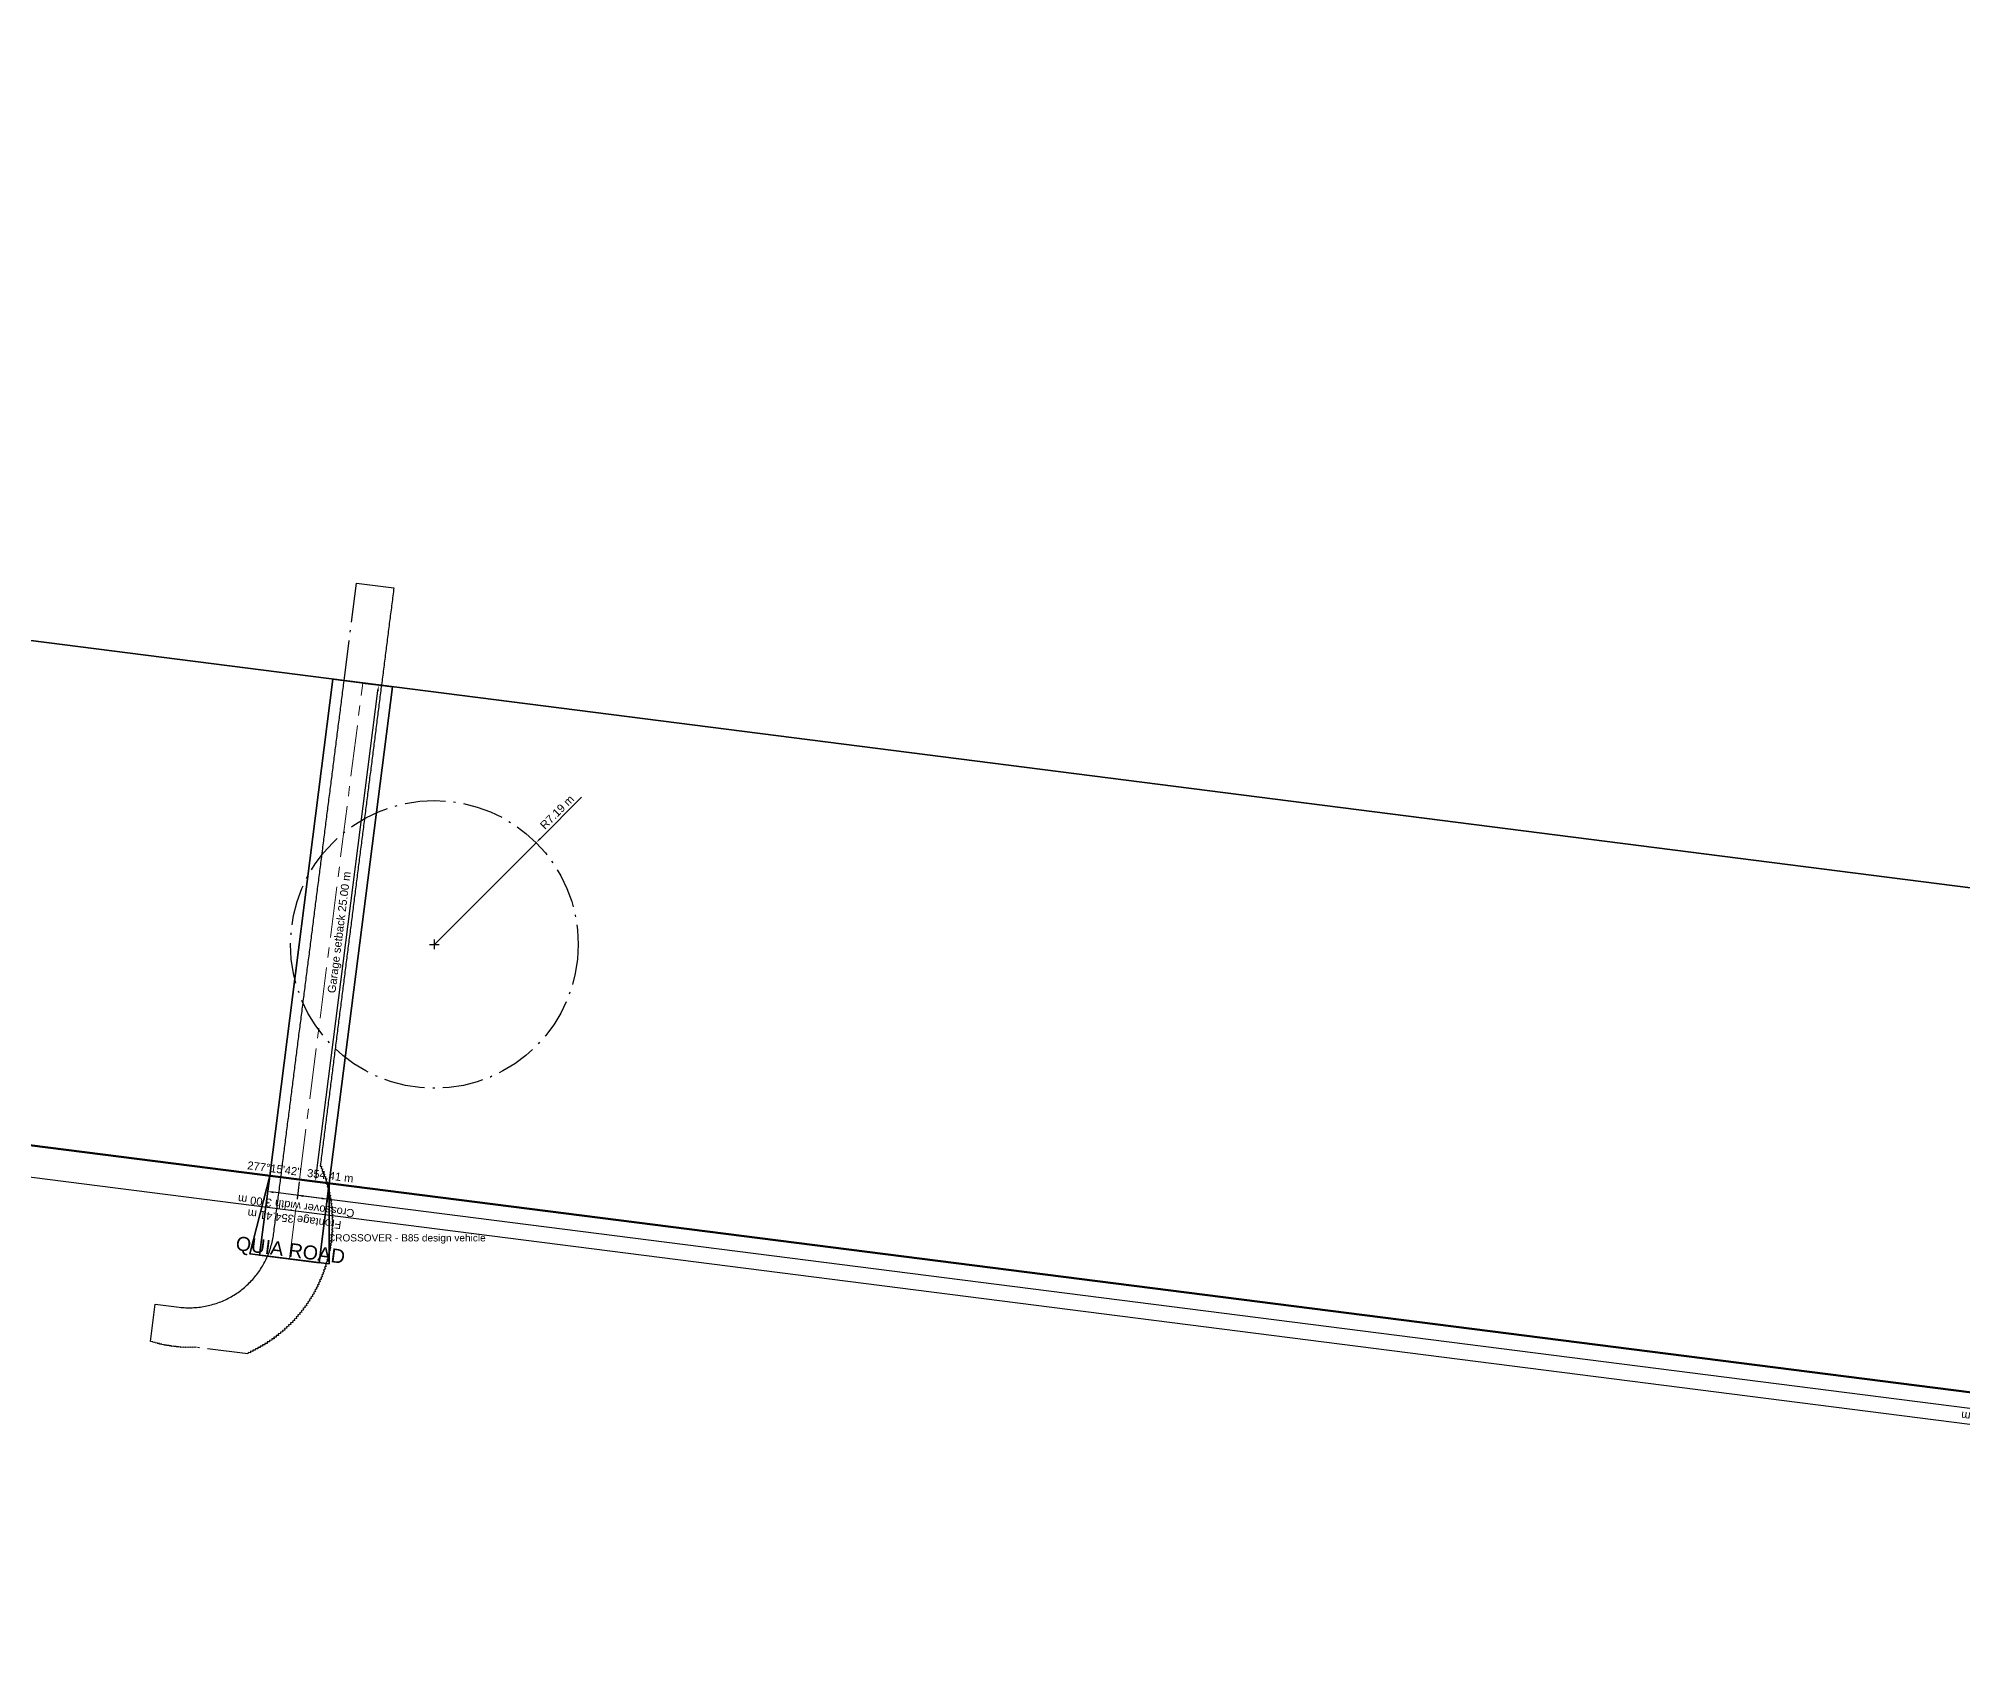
# Model space of a CAD drawing. Header units: metres. Extents: x 227626 to 228185, y 6571810 to 6573120.
# Drawn here: x 227836.4 to 227932.6, y 6571812.9 to 6571894.1 of the extents above; entities that cross this region are included whole.
import ezdxf
from ezdxf.enums import TextEntityAlignment as Align

# ---------------------------------------------------------------- set-up
doc = ezdxf.new("R2010")
doc.units = ezdxf.units.M
doc.header["$LTSCALE"] = 0.8
doc.linetypes.add('CENTER', pattern=[5.08, 3.175, -0.635, 0.635, -0.635])
doc.linetypes.add('DASHDOT', pattern=[3.556, 2.54, -0.508, 0, -0.508])
for name, color, linetype, lineweight in [('C-ANNO-BRNG', 7, 'CONTINUOUS', 18), ('C-ANNO-DIMS', 4, 'CONTINUOUS', 18), ('C-ANNO-NOTE', 7, 'CONTINUOUS', 18), ('C-ANNO-ROAD', 7, 'CONTINUOUS', 25), ('C-DRIV-CNTR', 6, 'CENTER', 18), ('C-DRIV-TURN', 30, 'DASHDOT', 25), ('C-DRIV-XOVR', 7, 'CONTINUOUS', 35), ('C-PROP-BDY', 3, 'CONTINUOUS', 50), ('C-ZONE-ENVL', 1, 'CONTINUOUS', 35)]:
    doc.layers.add(name, color=color, linetype=linetype, lineweight=lineweight)
doc.styles.add('JCE', font='arial.ttf')
doc.dimstyles.new('JCE', dxfattribs={"dimtxt": 0.4, "dimasz": 0.28, "dimexe": 0.2, "dimexo": 0.12, "dimgap": 0.14, "dimtad": 1, "dimzin": 0, "dimtxsty": 'JCE', "dimcen": 0, "dimclrd": 256, "dimclre": 256, "dimclrt": 256, "dimazin": 3, "dimtfac": 1, "dimtmove": 0, "dimatfit": 3, "dimlwd": -1, "dimlwe": -1})

msp = doc.modelspace()

# ---------------------------------------------------------------- linework, layer by layer
at = {"layer": 'C-DRIV-CNTR'}
msp.add_lwpolyline([(227848.983, 6571833.103), (227849.488, 6571837.071), (227852.648, 6571861.871)], dxfattribs=at)
at = {"layer": 'C-DRIV-TURN'}
for p, q in [((227855.987, 6571848.814), (227856.467, 6571848.814)), ((227856.227, 6571848.574), (227856.227, 6571849.054))]:
    msp.add_line(p, q, dxfattribs=at)
msp.add_lwpolyline([(227843.881, 6571830.662), (227843.963, 6571830.661), (227844.045, 6571830.662), (227844.126, 6571830.664), (227844.208, 6571830.668), (227844.289, 6571830.673), (227844.37, 6571830.68), (227844.452, 6571830.688), (227844.533, 6571830.698), (227844.613, 6571830.71), (227844.694, 6571830.723), (227844.774, 6571830.737), (227844.854, 6571830.753), (227844.934, 6571830.771), (227845.013, 6571830.79), (227845.092, 6571830.811), (227845.171, 6571830.833), (227845.249, 6571830.857), (227845.326, 6571830.882), (227845.404, 6571830.909), (227845.48, 6571830.937), (227845.556, 6571830.966), (227845.632, 6571830.998), (227845.706, 6571831.03), (227845.781, 6571831.064), (227845.854, 6571831.099), (227845.927, 6571831.136), (227845.999, 6571831.174), (227846.071, 6571831.214), (227846.141, 6571831.255), (227846.211, 6571831.297), (227846.28, 6571831.34), (227846.348, 6571831.385), (227846.416, 6571831.431), (227846.482, 6571831.479), (227846.548, 6571831.527), (227846.612, 6571831.577), (227846.676, 6571831.629), (227846.738, 6571831.681), (227846.8, 6571831.735), (227846.86, 6571831.789), (227846.92, 6571831.845), (227846.978, 6571831.902), (227847.035, 6571831.96), (227847.092, 6571832.02), (227847.147, 6571832.08), (227847.2, 6571832.141), (227847.253, 6571832.204), (227847.305, 6571832.267), (227847.355, 6571832.331), (227847.404, 6571832.396), (227847.451, 6571832.463), (227847.498, 6571832.53), (227847.543, 6571832.598), (227847.587, 6571832.666), (227847.63, 6571832.736), (227847.671, 6571832.807), (227847.711, 6571832.878), (227847.749, 6571832.95), (227847.786, 6571833.023), (227847.822, 6571833.096), (227847.856, 6571833.17), (227847.889, 6571833.245), (227847.92, 6571833.32), (227847.95, 6571833.396), (227847.979, 6571833.472), (227848.006, 6571833.549), (227848.031, 6571833.627), (227848.055, 6571833.705), (227848.078, 6571833.783), (227848.099, 6571833.862), (227848.118, 6571833.941), (227848.136, 6571834.021), (227848.153, 6571834.101), (227848.168, 6571834.181), (227848.181, 6571834.262), (227848.193, 6571834.342), (227848.202, 6571834.409), (227848.202, 6571834.409), (227848.214, 6571834.507), (227848.214, 6571834.507), (227848.227, 6571834.606), (227848.227, 6571834.606), (227848.239, 6571834.705), (227848.239, 6571834.705), (227848.252, 6571834.804), (227848.252, 6571834.804), (227848.265, 6571834.903), (227848.265, 6571834.903), (227848.277, 6571835.002), (227848.277, 6571835.002), (227848.29, 6571835.101), (227848.29, 6571835.101), (227848.302, 6571835.199), (227848.302, 6571835.199), (227848.315, 6571835.298), (227848.315, 6571835.298), (227848.327, 6571835.397), (227848.327, 6571835.397), (227848.34, 6571835.496), (227848.34, 6571835.496), (227848.353, 6571835.595), (227848.353, 6571835.595), (227848.365, 6571835.694), (227848.365, 6571835.694), (227848.378, 6571835.793), (227848.378, 6571835.793), (227848.39, 6571835.891), (227848.39, 6571835.891), (227848.403, 6571835.99), (227848.403, 6571835.99), (227848.416, 6571836.089), (227848.416, 6571836.089), (227848.428, 6571836.188), (227848.428, 6571836.188), (227848.441, 6571836.287), (227848.441, 6571836.287), (227848.453, 6571836.386), (227848.453, 6571836.386), (227848.466, 6571836.485), (227848.466, 6571836.485), (227848.479, 6571836.583), (227848.479, 6571836.583), (227848.491, 6571836.682), (227848.491, 6571836.682), (227848.504, 6571836.781), (227848.504, 6571836.781), (227848.516, 6571836.88), (227848.516, 6571836.88), (227848.529, 6571836.979), (227848.529, 6571836.979), (227848.542, 6571837.078), (227848.542, 6571837.078), (227848.554, 6571837.177), (227848.554, 6571837.177), (227848.567, 6571837.275), (227848.567, 6571837.275), (227848.579, 6571837.374), (227848.579, 6571837.374), (227848.592, 6571837.473), (227848.592, 6571837.473), (227848.605, 6571837.572), (227848.605, 6571837.572), (227848.617, 6571837.671), (227848.617, 6571837.671), (227848.63, 6571837.77), (227848.63, 6571837.77), (227848.642, 6571837.869), (227848.642, 6571837.869), (227848.655, 6571837.967), (227848.655, 6571837.967), (227848.668, 6571838.066), (227848.668, 6571838.066), (227848.68, 6571838.165), (227848.68, 6571838.165), (227848.693, 6571838.264), (227848.693, 6571838.264), (227848.705, 6571838.363), (227848.705, 6571838.363), (227848.718, 6571838.462), (227848.718, 6571838.462), (227848.731, 6571838.561), (227848.731, 6571838.561), (227848.743, 6571838.659), (227848.743, 6571838.659), (227848.756, 6571838.758), (227848.756, 6571838.758), (227848.768, 6571838.857), (227848.768, 6571838.857), (227848.781, 6571838.956), (227848.781, 6571838.956), (227848.794, 6571839.055), (227848.794, 6571839.055), (227848.806, 6571839.154), (227848.806, 6571839.154), (227848.819, 6571839.253), (227848.819, 6571839.253), (227848.831, 6571839.351), (227848.831, 6571839.351), (227848.844, 6571839.45), (227848.844, 6571839.45), (227848.857, 6571839.549), (227848.857, 6571839.549), (227848.869, 6571839.648), (227848.869, 6571839.648), (227848.882, 6571839.747), (227848.882, 6571839.747), (227848.894, 6571839.846), (227848.894, 6571839.846), (227848.907, 6571839.945), (227848.907, 6571839.945), (227848.92, 6571840.043), (227848.92, 6571840.043), (227848.932, 6571840.142), (227848.932, 6571840.142), (227848.945, 6571840.241), (227848.945, 6571840.241), (227848.957, 6571840.34), (227848.957, 6571840.34), (227848.97, 6571840.439), (227848.97, 6571840.439), (227848.983, 6571840.538), (227848.983, 6571840.538), (227848.995, 6571840.637), (227848.995, 6571840.637), (227849.008, 6571840.735), (227849.008, 6571840.735), (227849.02, 6571840.834), (227849.02, 6571840.834), (227849.033, 6571840.933), (227849.033, 6571840.933), (227849.045, 6571841.032), (227849.045, 6571841.032), (227849.058, 6571841.131), (227849.058, 6571841.131), (227849.071, 6571841.23), (227849.071, 6571841.23), (227849.083, 6571841.329), (227849.083, 6571841.329), (227849.096, 6571841.427), (227849.096, 6571841.427), (227849.108, 6571841.526), (227849.108, 6571841.526), (227849.121, 6571841.625), (227849.121, 6571841.625), (227849.134, 6571841.724), (227849.134, 6571841.724), (227849.146, 6571841.823), (227849.146, 6571841.823), (227849.159, 6571841.922), (227849.159, 6571841.922), (227849.171, 6571842.021), (227849.171, 6571842.021), (227849.184, 6571842.119), (227849.184, 6571842.119), (227849.197, 6571842.218), (227849.197, 6571842.218), (227849.209, 6571842.317), (227849.209, 6571842.317), (227849.222, 6571842.416), (227849.222, 6571842.416), (227849.234, 6571842.515), (227849.234, 6571842.515), (227849.247, 6571842.614), (227849.247, 6571842.614), (227849.26, 6571842.713), (227849.26, 6571842.713), (227849.272, 6571842.811), (227849.272, 6571842.811), (227849.285, 6571842.91), (227849.285, 6571842.91), (227849.297, 6571843.009), (227849.297, 6571843.009), (227849.31, 6571843.108), (227849.31, 6571843.108), (227849.323, 6571843.207), (227849.323, 6571843.207), (227849.335, 6571843.306), (227849.335, 6571843.306), (227849.348, 6571843.405), (227849.348, 6571843.405), (227849.36, 6571843.503), (227849.36, 6571843.503), (227849.373, 6571843.602), (227849.373, 6571843.602), (227849.386, 6571843.701), (227849.386, 6571843.701), (227849.398, 6571843.8), (227849.398, 6571843.8), (227849.411, 6571843.899), (227849.411, 6571843.899), (227849.423, 6571843.998), (227849.423, 6571843.998), (227849.436, 6571844.097), (227849.436, 6571844.097), (227849.449, 6571844.195), (227849.449, 6571844.195), (227849.461, 6571844.294), (227849.461, 6571844.294), (227849.474, 6571844.393), (227849.474, 6571844.393), (227849.486, 6571844.492), (227849.486, 6571844.492), (227849.499, 6571844.591), (227849.499, 6571844.591), (227849.512, 6571844.69), (227849.512, 6571844.69), (227849.524, 6571844.789), (227849.524, 6571844.789), (227849.537, 6571844.887), (227849.537, 6571844.887), (227849.549, 6571844.986), (227849.549, 6571844.986), (227849.562, 6571845.085), (227849.562, 6571845.085), (227849.575, 6571845.184), (227849.575, 6571845.184), (227849.587, 6571845.283), (227849.587, 6571845.283), (227849.6, 6571845.382), (227849.6, 6571845.382), (227849.612, 6571845.481), (227849.612, 6571845.481), (227849.625, 6571845.579), (227849.625, 6571845.579), (227849.638, 6571845.678), (227849.638, 6571845.678), (227849.65, 6571845.777), (227849.65, 6571845.777), (227849.663, 6571845.876), (227849.663, 6571845.876), (227849.675, 6571845.975), (227849.675, 6571845.975), (227849.688, 6571846.074), (227849.688, 6571846.074), (227849.701, 6571846.173), (227849.701, 6571846.173), (227849.713, 6571846.271), (227849.713, 6571846.271), (227849.726, 6571846.37), (227849.726, 6571846.37), (227849.738, 6571846.469), (227849.738, 6571846.469), (227849.751, 6571846.568), (227849.751, 6571846.568), (227849.764, 6571846.667), (227849.764, 6571846.667), (227849.776, 6571846.766), (227849.776, 6571846.766), (227849.789, 6571846.865), (227849.789, 6571846.865), (227849.801, 6571846.963), (227849.801, 6571846.963), (227849.814, 6571847.062), (227849.814, 6571847.062), (227849.826, 6571847.161), (227849.826, 6571847.161), (227849.839, 6571847.26), (227849.839, 6571847.26), (227849.852, 6571847.359), (227849.852, 6571847.359), (227849.864, 6571847.458), (227849.864, 6571847.458), (227849.877, 6571847.557), (227849.877, 6571847.557), (227849.889, 6571847.655), (227849.889, 6571847.655), (227849.902, 6571847.754), (227849.902, 6571847.754), (227849.915, 6571847.853), (227849.915, 6571847.853), (227849.927, 6571847.952), (227849.927, 6571847.952), (227849.94, 6571848.051), (227849.94, 6571848.051), (227849.952, 6571848.15), (227849.952, 6571848.15), (227849.965, 6571848.249), (227849.965, 6571848.249), (227849.978, 6571848.347), (227849.978, 6571848.347), (227849.99, 6571848.446), (227849.99, 6571848.446), (227850.003, 6571848.545), (227850.003, 6571848.545), (227850.015, 6571848.644), (227850.015, 6571848.644), (227850.028, 6571848.743), (227850.028, 6571848.743), (227850.041, 6571848.842), (227850.041, 6571848.842), (227850.053, 6571848.941), (227850.053, 6571848.941), (227850.066, 6571849.039), (227850.066, 6571849.039), (227850.078, 6571849.138), (227850.078, 6571849.138), (227850.091, 6571849.237), (227850.091, 6571849.237), (227850.104, 6571849.336), (227850.104, 6571849.336), (227850.116, 6571849.435), (227850.116, 6571849.435), (227850.129, 6571849.534), (227850.129, 6571849.534), (227850.141, 6571849.633), (227850.141, 6571849.633), (227850.154, 6571849.731), (227850.154, 6571849.731), (227850.167, 6571849.83), (227850.167, 6571849.83), (227850.179, 6571849.929), (227850.179, 6571849.929), (227850.192, 6571850.028), (227850.192, 6571850.028), (227850.204, 6571850.127), (227850.204, 6571850.127), (227850.217, 6571850.226), (227850.217, 6571850.226), (227850.23, 6571850.325), (227850.23, 6571850.325), (227850.242, 6571850.423), (227850.242, 6571850.423), (227850.255, 6571850.522), (227850.255, 6571850.522), (227850.267, 6571850.621), (227850.267, 6571850.621), (227850.28, 6571850.72), (227850.28, 6571850.72), (227850.293, 6571850.819), (227850.293, 6571850.819), (227850.305, 6571850.918), (227850.305, 6571850.918), (227850.318, 6571851.017), (227850.318, 6571851.017), (227850.33, 6571851.115), (227850.33, 6571851.115), (227850.343, 6571851.214), (227850.343, 6571851.214), (227850.356, 6571851.313), (227850.356, 6571851.313), (227850.368, 6571851.412), (227850.368, 6571851.412), (227850.381, 6571851.511), (227850.381, 6571851.511), (227850.393, 6571851.61), (227850.393, 6571851.61), (227850.406, 6571851.709), (227850.406, 6571851.709), (227850.419, 6571851.807), (227850.419, 6571851.807), (227850.431, 6571851.906), (227850.431, 6571851.906), (227850.444, 6571852.005), (227850.444, 6571852.005), (227850.456, 6571852.104), (227850.456, 6571852.104), (227850.469, 6571852.203), (227850.469, 6571852.203), (227850.482, 6571852.302), (227850.482, 6571852.302), (227850.494, 6571852.401), (227850.494, 6571852.401), (227850.507, 6571852.499), (227850.507, 6571852.499), (227850.519, 6571852.598), (227850.519, 6571852.598), (227850.532, 6571852.697), (227850.532, 6571852.697), (227850.544, 6571852.796), (227850.544, 6571852.796), (227850.557, 6571852.895), (227850.557, 6571852.895), (227850.57, 6571852.994), (227850.57, 6571852.994), (227850.582, 6571853.093), (227850.582, 6571853.093), (227850.595, 6571853.191), (227850.595, 6571853.191), (227850.607, 6571853.29), (227850.607, 6571853.29), (227850.62, 6571853.389), (227850.62, 6571853.389), (227850.633, 6571853.488), (227850.633, 6571853.488), (227850.645, 6571853.587), (227850.645, 6571853.587), (227850.658, 6571853.686), (227850.658, 6571853.686), (227850.67, 6571853.785), (227850.67, 6571853.785), (227850.683, 6571853.883), (227850.683, 6571853.883), (227850.696, 6571853.982), (227850.696, 6571853.982), (227850.708, 6571854.081), (227850.708, 6571854.081), (227850.721, 6571854.18), (227850.721, 6571854.18), (227850.733, 6571854.279), (227850.733, 6571854.279), (227850.746, 6571854.378), (227850.746, 6571854.378), (227850.759, 6571854.477), (227850.759, 6571854.477), (227850.771, 6571854.575), (227850.771, 6571854.575), (227850.784, 6571854.674), (227850.784, 6571854.674), (227850.796, 6571854.773), (227850.796, 6571854.773), (227850.809, 6571854.872), (227850.809, 6571854.872), (227850.822, 6571854.971), (227850.822, 6571854.971), (227850.834, 6571855.07), (227850.834, 6571855.07), (227850.847, 6571855.169), (227850.847, 6571855.169), (227850.859, 6571855.267), (227850.859, 6571855.267), (227850.872, 6571855.366), (227850.872, 6571855.366), (227850.885, 6571855.465), (227850.885, 6571855.465), (227850.897, 6571855.564), (227850.897, 6571855.564), (227850.91, 6571855.663), (227850.91, 6571855.663), (227850.922, 6571855.762), (227850.922, 6571855.762), (227850.935, 6571855.861), (227850.935, 6571855.861), (227850.948, 6571855.959), (227850.948, 6571855.959), (227850.96, 6571856.058), (227850.96, 6571856.058), (227850.973, 6571856.157), (227850.973, 6571856.157), (227850.985, 6571856.256), (227850.985, 6571856.256), (227850.998, 6571856.355), (227850.998, 6571856.355), (227851.011, 6571856.454), (227851.011, 6571856.454), (227851.023, 6571856.553), (227851.023, 6571856.553), (227851.036, 6571856.651), (227851.036, 6571856.651), (227851.048, 6571856.75), (227851.048, 6571856.75), (227851.061, 6571856.849), (227851.061, 6571856.849), (227851.074, 6571856.948), (227851.074, 6571856.948), (227851.086, 6571857.047), (227851.086, 6571857.047), (227851.099, 6571857.146), (227851.099, 6571857.146), (227851.111, 6571857.245), (227851.111, 6571857.245), (227851.124, 6571857.343), (227851.124, 6571857.343), (227851.137, 6571857.442), (227851.137, 6571857.442), (227851.149, 6571857.541), (227851.149, 6571857.541), (227851.162, 6571857.64), (227851.162, 6571857.64), (227851.174, 6571857.739), (227851.174, 6571857.739), (227851.187, 6571857.838), (227851.187, 6571857.838), (227851.2, 6571857.937), (227851.2, 6571857.937), (227851.212, 6571858.035), (227851.212, 6571858.035), (227851.225, 6571858.134), (227851.225, 6571858.134), (227851.237, 6571858.233), (227851.237, 6571858.233), (227851.25, 6571858.332), (227851.25, 6571858.332), (227851.262, 6571858.431), (227851.262, 6571858.431), (227851.275, 6571858.53), (227851.275, 6571858.53), (227851.288, 6571858.629), (227851.288, 6571858.629), (227851.3, 6571858.727), (227851.3, 6571858.727), (227851.313, 6571858.826), (227851.313, 6571858.826), (227851.325, 6571858.925), (227851.325, 6571858.925), (227851.338, 6571859.024), (227851.338, 6571859.024), (227851.351, 6571859.123), (227851.351, 6571859.123), (227851.363, 6571859.222), (227851.363, 6571859.222), (227851.376, 6571859.321), (227851.376, 6571859.321), (227851.388, 6571859.419), (227851.388, 6571859.419), (227851.401, 6571859.518), (227851.401, 6571859.518), (227851.414, 6571859.617), (227851.414, 6571859.617), (227851.426, 6571859.716), (227851.426, 6571859.716), (227851.439, 6571859.815), (227851.439, 6571859.815), (227851.451, 6571859.914), (227851.451, 6571859.914), (227851.464, 6571860.013), (227851.464, 6571860.013), (227851.477, 6571860.111), (227851.477, 6571860.111), (227851.489, 6571860.21), (227851.489, 6571860.21), (227851.502, 6571860.309), (227851.502, 6571860.309), (227851.514, 6571860.408), (227851.514, 6571860.408), (227851.527, 6571860.507), (227851.527, 6571860.507), (227851.54, 6571860.606), (227851.54, 6571860.606), (227851.552, 6571860.705), (227851.552, 6571860.705), (227851.565, 6571860.803), (227851.565, 6571860.803), (227851.577, 6571860.902), (227851.577, 6571860.902), (227851.59, 6571861.001), (227851.59, 6571861.001), (227851.603, 6571861.1), (227851.603, 6571861.1), (227851.615, 6571861.199), (227851.615, 6571861.199), (227851.628, 6571861.298), (227851.628, 6571861.298), (227851.64, 6571861.397), (227851.64, 6571861.397), (227851.653, 6571861.495), (227851.653, 6571861.495), (227851.666, 6571861.594), (227851.666, 6571861.594), (227851.678, 6571861.693), (227851.678, 6571861.693), (227851.691, 6571861.792), (227851.691, 6571861.792), (227851.703, 6571861.891), (227851.703, 6571861.891), (227851.716, 6571861.99), (227851.716, 6571861.99), (227852.337, 6571866.86), (227854.202, 6571866.623), (227854.189, 6571866.524), (227854.189, 6571866.524), (227854.176, 6571866.425), (227854.176, 6571866.425), (227854.164, 6571866.326), (227854.164, 6571866.326), (227854.151, 6571866.227), (227854.151, 6571866.227), (227854.139, 6571866.128), (227854.139, 6571866.128), (227854.126, 6571866.029), (227854.126, 6571866.029), (227854.113, 6571865.931), (227854.113, 6571865.931), (227854.101, 6571865.832), (227854.101, 6571865.832), (227854.088, 6571865.733), (227854.088, 6571865.733), (227854.076, 6571865.634), (227854.076, 6571865.634), (227854.063, 6571865.535), (227854.063, 6571865.535), (227854.05, 6571865.436), (227854.05, 6571865.436), (227854.038, 6571865.337), (227854.038, 6571865.337), (227854.025, 6571865.239), (227854.025, 6571865.239), (227854.013, 6571865.14), (227854.013, 6571865.14), (227854, 6571865.041), (227854, 6571865.041), (227853.987, 6571864.942), (227853.987, 6571864.942), (227853.975, 6571864.843), (227853.975, 6571864.843), (227853.962, 6571864.744), (227853.962, 6571864.744), (227853.95, 6571864.645), (227853.95, 6571864.645), (227853.937, 6571864.547), (227853.937, 6571864.547), (227853.924, 6571864.448), (227853.924, 6571864.448), (227853.912, 6571864.349), (227853.912, 6571864.349), (227853.899, 6571864.25), (227853.899, 6571864.25), (227853.887, 6571864.151), (227853.887, 6571864.151), (227853.874, 6571864.052), (227853.874, 6571864.052), (227853.861, 6571863.953), (227853.861, 6571863.953), (227853.849, 6571863.855), (227853.849, 6571863.855), (227853.836, 6571863.756), (227853.836, 6571863.756), (227853.824, 6571863.657), (227853.824, 6571863.657), (227853.811, 6571863.558), (227853.811, 6571863.558), (227853.798, 6571863.459), (227853.798, 6571863.459), (227853.786, 6571863.36), (227853.786, 6571863.36), (227853.773, 6571863.261), (227853.773, 6571863.261), (227853.761, 6571863.163), (227853.761, 6571863.163), (227853.748, 6571863.064), (227853.748, 6571863.064), (227853.735, 6571862.965), (227853.735, 6571862.965), (227853.723, 6571862.866), (227853.723, 6571862.866), (227853.71, 6571862.767), (227853.71, 6571862.767), (227853.698, 6571862.668), (227853.698, 6571862.668), (227853.685, 6571862.569), (227853.685, 6571862.569), (227853.672, 6571862.471), (227853.672, 6571862.471), (227853.66, 6571862.372), (227853.66, 6571862.372), (227853.647, 6571862.273), (227853.647, 6571862.273), (227853.635, 6571862.174), (227853.635, 6571862.174), (227853.622, 6571862.075), (227853.622, 6571862.075), (227853.609, 6571861.976), (227853.609, 6571861.976), (227853.597, 6571861.877), (227853.597, 6571861.877), (227853.584, 6571861.779), (227853.584, 6571861.779), (227853.572, 6571861.68), (227853.572, 6571861.68), (227853.559, 6571861.581), (227853.559, 6571861.581), (227853.546, 6571861.482), (227853.546, 6571861.482), (227853.534, 6571861.383), (227853.534, 6571861.383), (227853.521, 6571861.284), (227853.521, 6571861.284), (227853.509, 6571861.185), (227853.509, 6571861.185), (227853.496, 6571861.087), (227853.496, 6571861.087), (227853.484, 6571860.988), (227853.484, 6571860.988), (227853.471, 6571860.889), (227853.471, 6571860.889), (227853.458, 6571860.79), (227853.458, 6571860.79), (227853.446, 6571860.691), (227853.446, 6571860.691), (227853.433, 6571860.592), (227853.433, 6571860.592), (227853.421, 6571860.493), (227853.421, 6571860.493), (227853.408, 6571860.395), (227853.408, 6571860.395), (227853.395, 6571860.296), (227853.395, 6571860.296), (227853.383, 6571860.197), (227853.383, 6571860.197), (227853.37, 6571860.098), (227853.37, 6571860.098), (227853.358, 6571859.999), (227853.358, 6571859.999), (227853.345, 6571859.9), (227853.345, 6571859.9), (227853.332, 6571859.801), (227853.332, 6571859.801), (227853.32, 6571859.703), (227853.32, 6571859.703), (227853.307, 6571859.604), (227853.307, 6571859.604), (227853.295, 6571859.505), (227853.295, 6571859.505), (227853.282, 6571859.406), (227853.282, 6571859.406), (227853.269, 6571859.307), (227853.269, 6571859.307), (227853.257, 6571859.208), (227853.257, 6571859.208), (227853.244, 6571859.11), (227853.244, 6571859.11), (227853.232, 6571859.011), (227853.232, 6571859.011), (227853.219, 6571858.912), (227853.219, 6571858.912), (227853.206, 6571858.813), (227853.206, 6571858.813), (227853.194, 6571858.714), (227853.194, 6571858.714), (227853.181, 6571858.615), (227853.181, 6571858.615), (227853.169, 6571858.516), (227853.169, 6571858.516), (227853.156, 6571858.418), (227853.156, 6571858.418), (227853.143, 6571858.319), (227853.143, 6571858.319), (227853.131, 6571858.22), (227853.131, 6571858.22), (227853.118, 6571858.121), (227853.118, 6571858.121), (227853.106, 6571858.022), (227853.106, 6571858.022), (227853.093, 6571857.923), (227853.093, 6571857.923), (227853.08, 6571857.824), (227853.08, 6571857.824), (227853.068, 6571857.726), (227853.068, 6571857.726), (227853.055, 6571857.627), (227853.055, 6571857.627), (227853.043, 6571857.528), (227853.043, 6571857.528), (227853.03, 6571857.429), (227853.03, 6571857.429), (227853.017, 6571857.33), (227853.017, 6571857.33), (227853.005, 6571857.231), (227853.005, 6571857.231), (227852.992, 6571857.132), (227852.992, 6571857.132), (227852.98, 6571857.034), (227852.98, 6571857.034), (227852.967, 6571856.935), (227852.967, 6571856.935), (227852.954, 6571856.836), (227852.954, 6571856.836), (227852.942, 6571856.737), (227852.942, 6571856.737), (227852.929, 6571856.638), (227852.929, 6571856.638), (227852.917, 6571856.539), (227852.917, 6571856.539), (227852.904, 6571856.44), (227852.904, 6571856.44), (227852.891, 6571856.342), (227852.891, 6571856.342), (227852.879, 6571856.243), (227852.879, 6571856.243), (227852.866, 6571856.144), (227852.866, 6571856.144), (227852.854, 6571856.045), (227852.854, 6571856.045), (227852.841, 6571855.946), (227852.841, 6571855.946), (227852.828, 6571855.847), (227852.828, 6571855.847), (227852.816, 6571855.748), (227852.816, 6571855.748), (227852.803, 6571855.65), (227852.803, 6571855.65), (227852.791, 6571855.551), (227852.791, 6571855.551), (227852.778, 6571855.452), (227852.778, 6571855.452), (227852.766, 6571855.353), (227852.766, 6571855.353), (227852.753, 6571855.254), (227852.753, 6571855.254), (227852.74, 6571855.155), (227852.74, 6571855.155), (227852.728, 6571855.056), (227852.728, 6571855.056), (227852.715, 6571854.958), (227852.715, 6571854.958), (227852.703, 6571854.859), (227852.703, 6571854.859), (227852.69, 6571854.76), (227852.69, 6571854.76), (227852.677, 6571854.661), (227852.677, 6571854.661), (227852.665, 6571854.562), (227852.665, 6571854.562), (227852.652, 6571854.463), (227852.652, 6571854.463), (227852.64, 6571854.364), (227852.64, 6571854.364), (227852.627, 6571854.266), (227852.627, 6571854.266), (227852.614, 6571854.167), (227852.614, 6571854.167), (227852.602, 6571854.068), (227852.602, 6571854.068), (227852.589, 6571853.969), (227852.589, 6571853.969), (227852.577, 6571853.87), (227852.577, 6571853.87), (227852.564, 6571853.771), (227852.564, 6571853.771), (227852.551, 6571853.672), (227852.551, 6571853.672), (227852.539, 6571853.574), (227852.539, 6571853.574), (227852.526, 6571853.475), (227852.526, 6571853.475), (227852.514, 6571853.376), (227852.514, 6571853.376), (227852.501, 6571853.277), (227852.501, 6571853.277), (227852.488, 6571853.178), (227852.488, 6571853.178), (227852.476, 6571853.079), (227852.476, 6571853.079), (227852.463, 6571852.98), (227852.463, 6571852.98), (227852.451, 6571852.882), (227852.451, 6571852.882), (227852.438, 6571852.783), (227852.438, 6571852.783), (227852.425, 6571852.684), (227852.425, 6571852.684), (227852.413, 6571852.585), (227852.413, 6571852.585), (227852.4, 6571852.486), (227852.4, 6571852.486), (227852.388, 6571852.387), (227852.388, 6571852.387), (227852.375, 6571852.288), (227852.375, 6571852.288), (227852.362, 6571852.19), (227852.362, 6571852.19), (227852.35, 6571852.091), (227852.35, 6571852.091), (227852.337, 6571851.992), (227852.337, 6571851.992), (227852.325, 6571851.893), (227852.325, 6571851.893), (227852.312, 6571851.794), (227852.312, 6571851.794), (227852.299, 6571851.695), (227852.299, 6571851.695), (227852.287, 6571851.596), (227852.287, 6571851.596), (227852.274, 6571851.498), (227852.274, 6571851.498), (227852.262, 6571851.399), (227852.262, 6571851.399), (227852.249, 6571851.3), (227852.249, 6571851.3), (227852.236, 6571851.201), (227852.236, 6571851.201), (227852.224, 6571851.102), (227852.224, 6571851.102), (227852.211, 6571851.003), (227852.211, 6571851.003), (227852.199, 6571850.904), (227852.199, 6571850.904), (227852.186, 6571850.806), (227852.186, 6571850.806), (227852.173, 6571850.707), (227852.173, 6571850.707), (227852.161, 6571850.608), (227852.161, 6571850.608), (227852.148, 6571850.509), (227852.148, 6571850.509), (227852.136, 6571850.41), (227852.136, 6571850.41), (227852.123, 6571850.311), (227852.123, 6571850.311), (227852.11, 6571850.212), (227852.11, 6571850.212), (227852.098, 6571850.114), (227852.098, 6571850.114), (227852.085, 6571850.015), (227852.085, 6571850.015), (227852.073, 6571849.916), (227852.073, 6571849.916), (227852.06, 6571849.817), (227852.06, 6571849.817), (227852.048, 6571849.718), (227852.048, 6571849.718), (227852.035, 6571849.619), (227852.035, 6571849.619), (227852.022, 6571849.52), (227852.022, 6571849.52), (227852.01, 6571849.422), (227852.01, 6571849.422), (227851.997, 6571849.323), (227851.997, 6571849.323), (227851.985, 6571849.224), (227851.985, 6571849.224), (227851.972, 6571849.125), (227851.972, 6571849.125), (227851.959, 6571849.026), (227851.959, 6571849.026), (227851.947, 6571848.927), (227851.947, 6571848.927), (227851.934, 6571848.828), (227851.934, 6571848.828), (227851.922, 6571848.73), (227851.922, 6571848.73), (227851.909, 6571848.631), (227851.909, 6571848.631), (227851.896, 6571848.532), (227851.896, 6571848.532), (227851.884, 6571848.433), (227851.884, 6571848.433), (227851.871, 6571848.334), (227851.871, 6571848.334), (227851.859, 6571848.235), (227851.859, 6571848.235), (227851.846, 6571848.136), (227851.846, 6571848.136), (227851.833, 6571848.038), (227851.833, 6571848.038), (227851.821, 6571847.939), (227851.821, 6571847.939), (227851.808, 6571847.84), (227851.808, 6571847.84), (227851.796, 6571847.741), (227851.796, 6571847.741), (227851.783, 6571847.642), (227851.783, 6571847.642), (227851.77, 6571847.543), (227851.77, 6571847.543), (227851.758, 6571847.444), (227851.758, 6571847.444), (227851.745, 6571847.346), (227851.745, 6571847.346), (227851.733, 6571847.247), (227851.733, 6571847.247), (227851.72, 6571847.148), (227851.72, 6571847.148), (227851.707, 6571847.049), (227851.707, 6571847.049), (227851.695, 6571846.95), (227851.695, 6571846.95), (227851.682, 6571846.851), (227851.682, 6571846.851), (227851.67, 6571846.752), (227851.67, 6571846.752), (227851.657, 6571846.654), (227851.657, 6571846.654), (227851.644, 6571846.555), (227851.644, 6571846.555), (227851.632, 6571846.456), (227851.632, 6571846.456), (227851.619, 6571846.357), (227851.619, 6571846.357), (227851.607, 6571846.258), (227851.607, 6571846.258), (227851.594, 6571846.159), (227851.594, 6571846.159), (227851.581, 6571846.06), (227851.581, 6571846.06), (227851.569, 6571845.962), (227851.569, 6571845.962), (227851.556, 6571845.863), (227851.556, 6571845.863), (227851.544, 6571845.764), (227851.544, 6571845.764), (227851.531, 6571845.665), (227851.531, 6571845.665), (227851.518, 6571845.566), (227851.518, 6571845.566), (227851.506, 6571845.467), (227851.506, 6571845.467), (227851.493, 6571845.368), (227851.493, 6571845.368), (227851.481, 6571845.27), (227851.481, 6571845.27), (227851.468, 6571845.171), (227851.468, 6571845.171), (227851.455, 6571845.072), (227851.455, 6571845.072), (227851.443, 6571844.973), (227851.443, 6571844.973), (227851.43, 6571844.874), (227851.43, 6571844.874), (227851.418, 6571844.775), (227851.418, 6571844.775), (227851.405, 6571844.676), (227851.405, 6571844.676), (227851.392, 6571844.578), (227851.392, 6571844.578), (227851.38, 6571844.479), (227851.38, 6571844.479), (227851.367, 6571844.38), (227851.367, 6571844.38), (227851.355, 6571844.281), (227851.355, 6571844.281), (227851.342, 6571844.182), (227851.342, 6571844.182), (227851.329, 6571844.083), (227851.329, 6571844.083), (227851.317, 6571843.984), (227851.317, 6571843.984), (227851.304, 6571843.886), (227851.304, 6571843.886), (227851.292, 6571843.787), (227851.292, 6571843.787), (227851.279, 6571843.688), (227851.279, 6571843.688), (227851.267, 6571843.589), (227851.267, 6571843.589), (227851.254, 6571843.49), (227851.254, 6571843.49), (227851.241, 6571843.391), (227851.241, 6571843.391), (227851.229, 6571843.292), (227851.229, 6571843.292), (227851.216, 6571843.194), (227851.216, 6571843.194), (227851.204, 6571843.095), (227851.204, 6571843.095), (227851.191, 6571842.996), (227851.191, 6571842.996), (227851.178, 6571842.897), (227851.178, 6571842.897), (227851.166, 6571842.798), (227851.166, 6571842.798), (227851.153, 6571842.699), (227851.153, 6571842.699), (227851.141, 6571842.6), (227851.141, 6571842.6), (227851.128, 6571842.502), (227851.128, 6571842.502), (227851.115, 6571842.403), (227851.115, 6571842.403), (227851.103, 6571842.304), (227851.103, 6571842.304), (227851.09, 6571842.205), (227851.09, 6571842.205), (227851.078, 6571842.106), (227851.078, 6571842.106), (227851.065, 6571842.007), (227851.065, 6571842.007), (227851.052, 6571841.908), (227851.052, 6571841.908), (227851.04, 6571841.81), (227851.04, 6571841.81), (227851.027, 6571841.711), (227851.027, 6571841.711), (227851.015, 6571841.612), (227851.015, 6571841.612), (227851.002, 6571841.513), (227851.002, 6571841.513), (227850.989, 6571841.414), (227850.989, 6571841.414), (227850.977, 6571841.315), (227850.977, 6571841.315), (227850.964, 6571841.216), (227850.964, 6571841.216), (227850.952, 6571841.118), (227850.952, 6571841.118), (227850.939, 6571841.019), (227850.939, 6571841.019), (227850.926, 6571840.92), (227850.926, 6571840.92), (227850.914, 6571840.821), (227850.914, 6571840.821), (227850.901, 6571840.722), (227850.901, 6571840.722), (227850.889, 6571840.623), (227850.889, 6571840.623), (227850.876, 6571840.524), (227850.876, 6571840.524), (227850.863, 6571840.426), (227850.863, 6571840.426), (227850.851, 6571840.327), (227850.851, 6571840.327), (227850.838, 6571840.228), (227850.838, 6571840.228), (227850.826, 6571840.129), (227850.826, 6571840.129), (227850.813, 6571840.03), (227850.813, 6571840.03), (227850.8, 6571839.931), (227850.8, 6571839.931), (227850.788, 6571839.832), (227850.788, 6571839.832), (227850.775, 6571839.734), (227850.775, 6571839.734), (227850.763, 6571839.635), (227850.763, 6571839.635), (227850.75, 6571839.536), (227850.75, 6571839.536), (227850.737, 6571839.437), (227850.737, 6571839.437), (227850.725, 6571839.338), (227850.725, 6571839.338), (227850.712, 6571839.239), (227850.712, 6571839.239), (227850.7, 6571839.14), (227850.7, 6571839.14), (227850.687, 6571839.042), (227850.687, 6571839.042), (227850.674, 6571838.943), (227850.674, 6571838.943), (227850.662, 6571838.844), (227850.662, 6571838.844), (227850.649, 6571838.745), (227850.649, 6571838.745), (227850.637, 6571838.646), (227850.637, 6571838.646), (227850.624, 6571838.547), (227850.624, 6571838.547), (227850.611, 6571838.448), (227850.611, 6571838.448), (227850.599, 6571838.35), (227850.599, 6571838.35), (227850.586, 6571838.251), (227850.586, 6571838.251), (227850.574, 6571838.152), (227850.574, 6571838.152), (227850.561, 6571838.053), (227850.561, 6571838.053), (227850.549, 6571837.954), (227850.549, 6571837.954), (227850.536, 6571837.855), (227850.536, 6571837.855), (227850.521, 6571837.739), (227850.591, 6571837.729), (227850.574, 6571837.613), (227850.643, 6571837.602), (227850.624, 6571837.486), (227850.694, 6571837.473), (227850.672, 6571837.358), (227850.741, 6571837.344), (227850.718, 6571837.23), (227850.786, 6571837.214), (227850.761, 6571837.1), (227850.829, 6571837.083), (227850.801, 6571836.97), (227850.869, 6571836.951), (227850.839, 6571836.838), (227850.907, 6571836.819), (227850.875, 6571836.707), (227850.942, 6571836.686), (227850.907, 6571836.574), (227850.974, 6571836.552), (227850.938, 6571836.441), (227851.004, 6571836.418), (227850.966, 6571836.307), (227851.032, 6571836.283), (227850.991, 6571836.173), (227851.057, 6571836.147), (227851.014, 6571836.038), (227851.079, 6571836.011), (227851.034, 6571835.903), (227851.098, 6571835.875), (227851.051, 6571835.768), (227851.115, 6571835.738), (227851.066, 6571835.632), (227851.13, 6571835.601), (227851.078, 6571835.496), (227851.141, 6571835.464), (227851.088, 6571835.36), (227851.15, 6571835.327), (227851.095, 6571835.223), (227851.157, 6571835.189), (227851.1, 6571835.087), (227851.161, 6571835.051), (227851.102, 6571834.95), (227851.162, 6571834.914), (227851.101, 6571834.814), (227851.16, 6571834.776), (227851.097, 6571834.677), (227851.156, 6571834.638), (227851.092, 6571834.541), (227851.149, 6571834.501), (227851.083, 6571834.405), (227851.14, 6571834.363), (227851.072, 6571834.268), (227851.128, 6571834.226), (227851.058, 6571834.133), (227851.113, 6571834.089), (227851.041, 6571833.997), (227851.096, 6571833.953), (227851.022, 6571833.862), (227851.076, 6571833.816), (227851.001, 6571833.727), (227851.054, 6571833.68), (227850.977, 6571833.592), (227851.029, 6571833.545), (227850.95, 6571833.459), (227851.001, 6571833.41), (227850.921, 6571833.325), (227850.971, 6571833.276), (227850.889, 6571833.192), (227850.938, 6571833.142), (227850.854, 6571833.06), (227850.903, 6571833.009), (227850.818, 6571832.929), (227850.865, 6571832.876), (227850.778, 6571832.798), (227850.824, 6571832.745), (227850.736, 6571832.668), (227850.781, 6571832.614), (227850.692, 6571832.539), (227850.736, 6571832.484), (227850.645, 6571832.411), (227850.688, 6571832.355), (227850.596, 6571832.283), (227850.638, 6571832.227), (227850.544, 6571832.157), (227850.585, 6571832.099), (227850.49, 6571832.031), (227850.53, 6571831.973), (227850.433, 6571831.907), (227850.472, 6571831.848), (227850.374, 6571831.784), (227850.412, 6571831.724), (227850.313, 6571831.662), (227850.349, 6571831.602), (227850.249, 6571831.541), (227850.285, 6571831.48), (227850.183, 6571831.421), (227850.218, 6571831.36), (227850.115, 6571831.303), (227850.148, 6571831.241), (227850.045, 6571831.186), (227850.077, 6571831.123), (227849.972, 6571831.071), (227850.003, 6571831.007), (227849.897, 6571830.956), (227849.927, 6571830.892), (227849.82, 6571830.844), (227849.848, 6571830.779), (227849.741, 6571830.732), (227849.768, 6571830.667), (227849.66, 6571830.623), (227849.685, 6571830.557), (227849.576, 6571830.514), (227849.601, 6571830.448), (227849.491, 6571830.408), (227849.514, 6571830.341), (227849.404, 6571830.303), (227849.425, 6571830.236), (227849.314, 6571830.2), (227849.335, 6571830.132), (227849.223, 6571830.098), (227849.242, 6571830.03), (227849.129, 6571829.999), (227849.147, 6571829.93), (227849.034, 6571829.901), (227849.051, 6571829.832), (227848.937, 6571829.805), (227848.952, 6571829.736), (227848.838, 6571829.711), (227848.852, 6571829.641), (227848.737, 6571829.618), (227848.75, 6571829.549), (227848.635, 6571829.528), (227848.646, 6571829.458), (227848.531, 6571829.44), (227848.541, 6571829.37), (227848.425, 6571829.353), (227848.433, 6571829.283), (227848.317, 6571829.269), (227848.325, 6571829.199), (227848.208, 6571829.187), (227848.214, 6571829.117), (227848.098, 6571829.107), (227848.102, 6571829.036), (227847.986, 6571829.029), (227847.989, 6571828.958), (227847.872, 6571828.953), (227847.874, 6571828.883), (227847.757, 6571828.88), (227847.757, 6571828.809), (227847.641, 6571828.808), (227847.64, 6571828.738), (227847.523, 6571828.739), (227847.521, 6571828.669), (227847.404, 6571828.672), (227847.4, 6571828.602), (227847.283, 6571828.608), (227847.278, 6571828.537), (227847.162, 6571828.545), (227847.156, 6571828.475), (227847.039, 6571828.485), (227847.032, 6571828.415), (227846.915, 6571828.428), (227846.906, 6571828.358), (227844.317, 6571828.688), (227844.278, 6571828.678), (227844.275, 6571828.693), (227844.257, 6571828.695), (227844.158, 6571828.674), (227844.154, 6571828.694), (227844.039, 6571828.671), (227844.035, 6571828.692), (227843.919, 6571828.671), (227843.915, 6571828.692), (227843.799, 6571828.673), (227843.796, 6571828.694), (227843.68, 6571828.678), (227843.677, 6571828.699), (227843.56, 6571828.684), (227843.558, 6571828.706), (227843.441, 6571828.694), (227843.439, 6571828.715), (227843.322, 6571828.705), (227843.32, 6571828.726), (227843.203, 6571828.718), (227843.201, 6571828.74), (227843.084, 6571828.734), (227843.083, 6571828.756), (227842.966, 6571828.752), (227842.965, 6571828.774), (227842.848, 6571828.773), (227842.847, 6571828.794), (227842.73, 6571828.796), (227842.73, 6571828.817), (227842.613, 6571828.82), (227842.614, 6571828.842), (227842.496, 6571828.848), (227842.497, 6571828.869), (227842.38, 6571828.877), (227842.382, 6571828.898), (227842.265, 6571828.909), (227842.267, 6571828.93), (227842.15, 6571828.942), (227842.152, 6571828.964), (227842.036, 6571828.978), (227842.273, 6571830.843), (227843.474, 6571830.69), (227843.556, 6571830.682), (227843.637, 6571830.674), (227843.718, 6571830.669), (227843.8, 6571830.665)], close=True, dxfattribs=at)
msp.add_circle((227856.227, 6571848.814), 7.189, dxfattribs=at)
at = {"layer": 'C-DRIV-XOVR'}
for points in [[(227848, 6571837.261), (227851.16, 6571862.06), (227854.136, 6571861.681), (227850.976, 6571836.882), (227850.471, 6571832.914), (227847.495, 6571833.293)], [(227850.976, 6571836.882), (227848, 6571837.261), (227846.999, 6571833.356), (227850.967, 6571832.851)]]:
    msp.add_lwpolyline(points, close=True, dxfattribs=at)
at = {"layer": 'C-PROP-BDY'}
msp.add_lwpolyline([(228184.963, 6573064.691), (227784.609, 6573119.999), (227625.752, 6571865.579), (227673.703, 6571859.47), (228025.267, 6571814.673)], close=True, dxfattribs=at)
at = {"layer": 'C-ZONE-ENVL'}
msp.add_lwpolyline([(227676.862, 6571884.27), (227638.813, 6571889.118), (227793.259, 6573108.709), (228173.789, 6573056.14), (228018.517, 6571840.747)], close=True, dxfattribs=at)

# ---------------------------------------------------------------- texts
at = {"layer": 'C-ANNO-BRNG', "style": 'JCE'}
msp.add_text('277°15\'42"  354.41 m', height=0.4, rotation=-7.262, dxfattribs=at).set_placement((227849.533, 6571837.449), align=Align.MIDDLE_CENTER)
at = {"layer": 'C-ANNO-NOTE', "style": 'JCE'}
msp.add_text('CROSSOVER - B85 design vehicle', height=0.36, dxfattribs=at).set_placement((227854.849, 6571834.155), align=Align.MIDDLE_CENTER)
at = {"layer": 'C-ANNO-ROAD', "style": 'JCE'}
msp.add_text('QUIA ROAD', height=0.7, rotation=-7.262, dxfattribs=at).set_placement((227849.036, 6571833.55), align=Align.MIDDLE_CENTER)

# ---------------------------------------------------------------- dimensions: what is measured, and where the dimension line sits
at = {"layer": 'C-ANNO-DIMS'}
for base, p1, p2, angle, text in [((227850.282, 6571836.97), (227849.488, 6571837.071), (227852.648, 6571861.871), 82.73837, 'Garage setback 25.00 m'), ((228025.065, 6571813.086), (228025.267, 6571814.673), (227673.703, 6571859.47), 172.73837, 'Frontage 354.41 m'), ((227850.875, 6571836.088), (227850.976, 6571836.882), (227848, 6571837.261), 172.73837, 'Crossover width 3.00 m'), ((228025.166, 6571813.88), (228025.267, 6571814.673), (227849.488, 6571837.071), 172.73837, 'Offset from boundary corner 177.20 m')]:
    msp.add_linear_dim(base=base, p1=p1, p2=p2, angle=angle, text=text, dimstyle='JCE', dxfattribs=at).render()
msp.add_radius_dim(center=(227856.227, 6571848.814), mpoint=(227861.31, 6571853.897), text='R7.19 m', dimstyle='JCE', dxfattribs=at).render()

doc.saveas('drawing.dxf')
